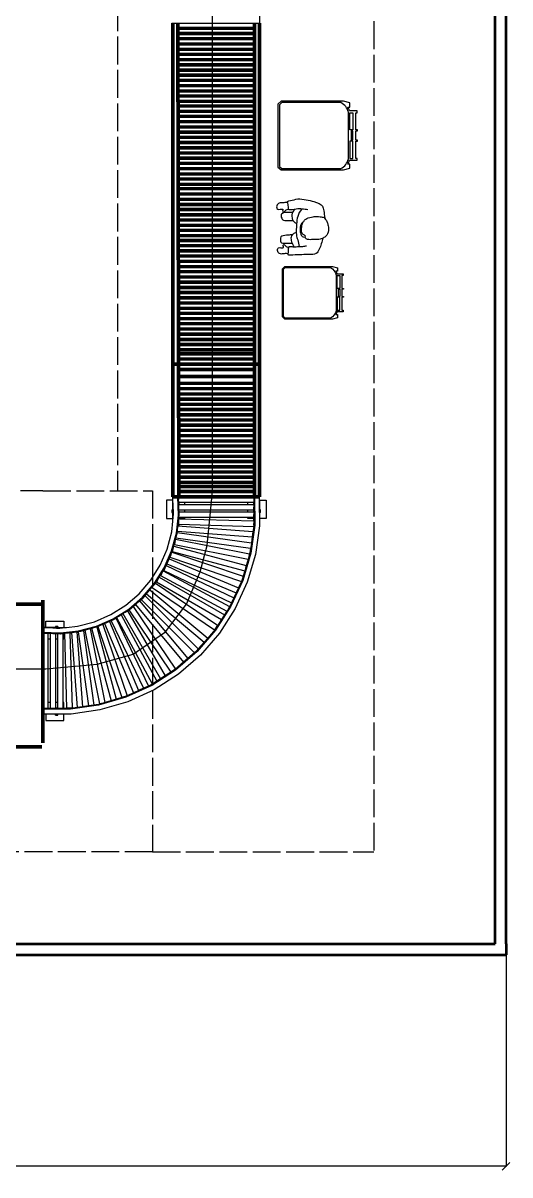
# Model space of a CAD drawing. Header units: millimetres. Extents: x 44692 to 172587, y -26854 to 14445.
# Drawn here: x 161605 to 166048, y -21272 to -10758 of the extents above; entities that cross this region are included whole.
import ezdxf

# ---------------------------------------------------------------- set-up
doc = ezdxf.new("R2010")
doc.units = ezdxf.units.MM
doc.header["$LTSCALE"] = 100
doc.linetypes.add('DASHEDX2', pattern=[3.048, 2.54, -0.508])
for name, color, linetype in [('Area circulacion', 50, 'DASHEDX2'), ('Area proceso', 90, 'DASHEDX2'), ('Cotas secundarias', 41, 'Continuous'), ('Flujo linea A', 4, 'Continuous'), ('Maquinas', 200, 'Continuous'), ('Muebles', 112, 'Continuous'), ('Personal', 171, 'Continuous'), ('Transporte semielaborado', 30, 'Continuous')]:
    doc.layers.add(name, color=color, linetype=linetype)
doc.layers.add('Paredes', color=7, linetype='Continuous', lineweight=50)
doc.styles.add('OpenSansCondensed-Light', font='OpenSansCondensed-Light.ttf')
doc.dimstyles.new('Cotas Mateo', dxfattribs={"dimtxt": 120, "dimasz": 70, "dimexe": 0.375, "dimexo": 0.125, "dimgap": 0.1, "dimtad": 1, "dimdec": 0, "dimzin": 12, "dimdsep": 46, "dimtxsty": 'OpenSansCondensed-Light', "dimblk": 'OBLIQUE', "dimcen": 2.5, "dimazin": 3, "dimtfac": 0.5, "dimtdec": 0, "dimtmove": 2, "dimatfit": 3, "dimarcsym": 0})

# ---------------------------------------------------------------- blocks, each defined once
blk = doc.blocks.new('pa17-16')
for points, knots in [([(5.558, 2.439), (5.555, 2.422), (5.552, 2.385), (5.549, 2.333), (5.571, 2.26), (5.543, 2.259), (5.503, 2.253), (5.479, 2.243), (5.478, 2.281), (5.45, 2.344), (5.466, 2.423), (5.478, 2.503), (5.512, 2.58), (5.555, 2.585), (5.608, 2.596), (5.634, 2.6)], [0, 0, 0, 0, 0.404899, 0.829805, 1.276298, 1.516647, 1.885942, 2.122553, 2.418487, 2.881882, 3.382407, 3.897515, 4.613825, 5.020942, 5.393355, 5.393355, 5.393355, 5.393355]), ([(5.62, 2.554), (5.619, 2.543), (5.615, 2.525), (5.622, 2.49), (5.635, 2.429), (5.661, 2.406), (5.685, 2.391), (5.732, 2.383), (5.772, 2.384), (5.788, 2.397), (5.802, 2.427), (5.815, 2.416), (5.832, 2.43), (5.838, 2.457), (5.832, 2.504), (5.834, 2.562), (5.814, 2.594), (5.794, 2.628), (5.731, 2.639), (5.704, 2.63), (5.668, 2.626), (5.644, 2.605), (5.623, 2.596), (5.621, 2.567), (5.62, 2.554)], [0, 0, 0, 0, 0.297584, 0.631064, 1.068635, 1.39533, 1.69617, 2.097861, 2.458938, 2.716293, 3.010442, 3.199165, 3.447293, 3.731671, 4.119196, 4.541864, 4.881702, 5.22714, 5.673063, 5.989311, 6.327668, 6.644571, 6.906626, 7.259736, 7.259736, 7.259736, 7.259736]), ([(5.82, 2.585), (5.837, 2.582), (5.882, 2.567), (5.976, 2.542), (5.972, 2.461), (5.979, 2.393), (5.981, 2.315), (5.989, 2.261), (5.969, 2.266), (5.94, 2.266), (5.906, 2.267), (5.901, 2.281), (5.909, 2.318), (5.901, 2.361), (5.902, 2.401), (5.896, 2.424), (5.893, 2.435)], [6.682038, 6.682038, 6.682038, 6.682038, 7.076266, 7.806153, 8.304227, 8.77662, 9.284333, 9.649979, 9.844608, 10.160206, 10.472731, 10.661147, 10.998544, 11.371438, 11.724832, 12.051545, 12.051545, 12.051545, 12.051545]), ([(5.552, 2.381), (5.573, 2.365), (5.622, 2.34), (5.692, 2.338), (5.795, 2.332), (5.838, 2.352), (5.881, 2.361), (5.902, 2.366)], [0, 0, 0, 0, 0.49262, 0.970296, 1.525877, 1.91054, 2.357805, 2.357805, 2.357805, 2.357805]), ([(5.672, 2.399), (5.675, 2.395), (5.684, 2.383), (5.704, 2.372), (5.735, 2.37), (5.774, 2.373), (5.809, 2.387), (5.812, 2.401), (5.814, 2.42)], [0.121052, 0.121052, 0.121052, 0.121052, 0.297289, 0.584433, 0.895396, 1.26174, 1.600834, 1.760925, 1.760925, 1.760925, 1.760925]), ([(5.491, 2.248), (5.494, 2.237), (5.498, 2.215), (5.497, 2.181), (5.512, 2.145), (5.557, 2.147), (5.563, 2.168), (5.55, 2.213), (5.575, 2.2), (5.591, 2.209), (5.574, 2.226), (5.562, 2.234), (5.556, 2.252), (5.556, 2.26)], [0, 0, 0, 0, 0.324329, 0.654038, 0.980089, 1.31306, 1.562526, 1.890179, 2.123217, 2.319335, 2.559559, 2.78492, 3.066636, 3.066636, 3.066636, 3.066636]), ([(5.555, 2.321), (5.56, 2.315), (5.571, 2.304), (5.589, 2.292), (5.625, 2.291), (5.661, 2.297), (5.673, 2.315), (5.686, 2.33), (5.691, 2.338)], [0, 0, 0, 0, 0.262594, 0.520609, 0.853848, 1.185107, 1.43842, 1.738028, 1.738028, 1.738028, 1.738028]), ([(5.587, 2.295), (5.587, 2.288), (5.587, 2.267), (5.588, 2.187), (5.635, 2.19), (5.667, 2.213), (5.661, 2.262), (5.66, 2.288), (5.661, 2.301)], [0.078483, 0.078483, 0.078483, 0.078483, 0.321516, 0.797556, 1.122606, 1.448668, 1.830958, 2.166281, 2.166281, 2.166281, 2.166281]), ([(5.771, 2.336), (5.774, 2.331), (5.779, 2.32), (5.795, 2.295), (5.815, 2.285), (5.861, 2.291), (5.884, 2.306), (5.899, 2.312), (5.906, 2.315)], [0, 0, 0, 0, 0.233477, 0.532145, 0.79329, 1.163492, 1.458071, 1.725911, 1.725911, 1.725911, 1.725911]), ([(5.794, 2.299), (5.795, 2.286), (5.798, 2.261), (5.804, 2.2), (5.826, 2.187), (5.867, 2.191), (5.876, 2.212), (5.872, 2.261), (5.871, 2.286), (5.871, 2.298)], [0, 0, 0, 0, 0.353805, 0.775896, 1.041599, 1.377968, 1.615337, 2.001902, 2.313716, 2.313716, 2.313716, 2.313716]), ([(5.971, 2.265), (5.97, 2.255), (5.969, 2.234), (5.979, 2.202), (5.967, 2.164), (5.922, 2.163), (5.913, 2.183), (5.923, 2.229), (5.899, 2.213), (5.882, 2.221), (5.898, 2.24), (5.908, 2.248), (5.912, 2.262), (5.913, 2.268)], [0.038839, 0.038839, 0.038839, 0.038839, 0.324329, 0.654038, 0.980089, 1.31306, 1.562526, 1.890179, 2.123217, 2.319335, 2.559559, 2.78492, 2.989829, 2.989829, 2.989829, 2.989829])]:
    blk.add_open_spline(points, degree=3, knots=knots)
blk = doc.blocks.new('MU11-9')
for points in [[(-0.0431, 0.5974), (-0.0431, 0.5827), (-0.171, 0.5827), (-0.171, 0.5944), (-0.178, 0.5944), (-0.185, 0.5944), (-0.1854, 0.5362, 0.065352), (-0.2135, 0.5234), (-0.2134, 0.5392), (-0.2457, 0.5392), (-0.2575, 0.4915), (-0.2579, 0.0248), (-0.2362, 0), (0, 0), (0.2362, 0), (0.2579, 0.0248), (0.2575, 0.4915), (0.2457, 0.5392), (0.2134, 0.5392), (0.2135, 0.5234, 0.065352), (0.1854, 0.5362), (0.185, 0.5944), (0.178, 0.5944), (0.171, 0.5944), (0.171, 0.5827), (0.0431, 0.5827), (0.0431, 0.5974), (0.0344, 0.5974), (0.0344, 0.5827), (0, 0.5827), (-0.0344, 0.5827), (-0.0344, 0.5974)], [(-0.2468, 0.4718), (-0.2471, 0.0288), (-0.2314, 0.0107), (0, 0.0107), (0.2314, 0.0107), (0.2471, 0.0288), (0.2468, 0.4718, 0.222129), (0.1747, 0.5279), (-0.1747, 0.5279, 0.222129)]]:
    blk.add_lwpolyline(points, format="xyb", close=True)
for points in [[(-0.0431, 0.5382), (-0.171, 0.5382), (-0.171, 0.5618), (-0.0431, 0.5618), (-0.0431, 0.5382)], [(0.0431, 0.5382), (0.171, 0.5382), (0.171, 0.5618), (0.0431, 0.5618), (0.0431, 0.5382)]]:
    blk.add_lwpolyline(points)
blk.add_lwpolyline([(0.0344, 0.5489), (0.0344, 0.5618), (0, 0.5618), (-0.0344, 0.5618), (-0.0344, 0.5489), (0, 0.5489)], close=True)
blk = doc.blocks.new('_OBLIQUE')
at = {"color": 0, "linetype": 'ByBlock'}
blk.add_line((-0.5, -0.5), (0.5, 0.5), dxfattribs=at)
blk = doc.blocks.new('*D137')
at = {"layer": 'Cotas secundarias', "color": 0, "lineweight": -2, "transparency": 16777216}
for p, q in [((131126, -19262), (131126, -21194)), ((166013, -19262), (166013, -21194)), ((131126, -21193), (148079, -21193)), ((166013, -21193), (148616, -21193))]:
    blk.add_line(p, q, dxfattribs=at)
at = {"layer": 'Defpoints', "color": 0, "transparency": 16777216}
for p in [(131126, -19262), (166013, -19262), (166013, -21193)]:
    blk.add_point(p, dxfattribs=at)
at = {"layer": 'Cotas secundarias', "color": 0, "lineweight": -2, "transparency": 16777216, "xscale": 70, "yscale": 70, "zscale": 70, "rotation": 180}
blk.add_blockref('_OBLIQUE', (131126, -21193), dxfattribs=at)
at = {"layer": 'Cotas secundarias', "color": 0, "lineweight": -2, "transparency": 16777216, "xscale": 70, "yscale": 70, "zscale": 70}
blk.add_blockref('_OBLIQUE', (166013, -21193), dxfattribs=at)
at = {"layer": 'Cotas secundarias', "color": 0, "transparency": 16777216, "insert": (148347, -21193), "char_height": 120, "attachment_point": 5, "style": 'OpenSansCondensed-Light'}
blk.add_mtext('34888', dxfattribs=at)

msp = doc.modelspace()

# ---------------------------------------------------------------- linework, layer by layer
msp.add_line((163026.312, -15082.131), (163710.405, -15082.131))
at = {"layer": 'Area circulacion'}
for p, q in [((164805.615, -3121.917), (164805.615, -18323.152)), ((162466.513, -10576.822), (162466.513, -15026.822)), ((162787.38, -18323.152), (153022.831, -18323.152)), ((162787.38, -18323.152), (164805.615, -18323.152))]:
    msp.add_line(p, q, dxfattribs=at)
at = {"layer": 'Area proceso', "color": 3}
for p, q in [((161787.38, -15026.822), (161581.616, -15026.822)), ((161787.38, -15026.822), (162787.38, -15026.822)), ((162787.38, -15026.822), (162787.38, -18323.152)), ((162787.38, -18323.152), (156787.38, -18323.152))]:
    msp.add_line(p, q, dxfattribs=at)
at = {"layer": 'Flujo linea A'}
for p, q in [((163333.835, -15033.968), (163333.835, -7068.065)), ((163316.156, -15218.648), (163333.835, -15033.968)), ((163285.105, -15525.219), (163316.156, -15218.648)), ((163221.624, -15767.463), (163285.105, -15525.219)), ((163097.838, -16061.938), (163221.624, -15767.463)), ((162904.913, -16314.997), (163097.838, -16061.938)), ((162611.726, -16519.881), (162904.913, -16314.997)), ((161813.634, -16653.231), (162280.893, -16608.51)), ((162280.893, -16608.51), (162611.726, -16519.881)), ((154111.708, -16653.231), (161813.634, -16653.231))]:
    msp.add_line(p, q, dxfattribs=at)
at = {"layer": 'Maquinas'}
for p, q in [((163764.306, -10157.989), (163764.306, -10759.842)), ((162964.356, -10757.989), (163764.306, -10759.842)), ((162972.412, -15114.404), (162914.365, -15114.404)), ((162914.365, -15114.404), (162914.365, -15280.252)), ((162972.587, -15085.413), (162972.412, -15081.234)), ((162972.412, -15085.413), (162972.412, -15081.234)), ((163016.943, -15081.234), (162972.412, -15081.234)), ((162972.412, -15081.234), (162972.412, -15085.413)), ((162972.412, -15081.234), (162972.412, -15085.413)), ((162972.412, -15085.413), (162972.412, -15089.592)), ((162972.587, -15085.413), (162972.412, -15085.413)), ((162972.587, -15089.592), (162972.412, -15089.592)), ((162972.412, -15114.404), (162972.412, -15089.592)), ((162972.412, -15201.964), (162972.412, -15114.404)), ((162972.762, -15089.592), (162972.587, -15085.413)), ((162972.587, -15085.413), (162972.587, -15089.592)), ((162972.762, -15089.592), (162972.587, -15089.592)), ((162976.558, -15180.114), (162972.762, -15089.592)), ((163023.324, -15248.447), (163016.943, -15081.234)), ((163023.733, -15081.234), (163016.943, -15081.234)), ((163023.733, -15081.234), (163026.312, -15081.234)), ((163024.703, -15107.008), (163023.733, -15081.234)), ((163024.703, -15082.131), (163026.312, -15082.131)), ((163024.703, -15082.131), (163024.703, -15107.008)), ((163025.638, -15131.885), (163024.703, -15107.008)), ((163025.638, -15131.885), (163026.312, -15131.885)), ((163026.312, -15149.81), (163025.638, -15131.885)), ((163026.312, -15082.131), (163026.312, -15081.234)), ((163026.312, -15131.885), (163026.312, -15149.81)), ((163026.312, -15131.885), (163080.213, -15131.885)), ((163080.213, -15152.225), (163080.213, -15131.885)), ((163080.213, -15131.885), (163656.504, -15131.885)), ((163656.504, -15152.225), (163656.504, -15131.885)), ((163656.504, -15131.885), (163710.405, -15131.885)), ((163710.405, -15082.131), (163710.405, -15081.234)), ((163712.07, -15081.234), (163710.405, -15081.234)), ((163710.405, -15082.131), (163712.071, -15082.131)), ((163710.405, -15152.225), (163710.405, -15131.885)), ((163710.405, -15131.885), (163712.145, -15131.885)), ((163718.861, -15081.234), (163712.07, -15081.234)), ((163712.07, -15081.234), (163712.071, -15082.131)), ((163712.071, -15082.131), (163712.145, -15131.885)), ((163712.145, -15131.885), (163712.176, -15152.225)), ((163718.861, -15081.234), (163719.196, -15340.259)), ((163764.306, -15081.234), (163718.861, -15081.234)), ((163764.306, -15114.404), (163763.989, -15346.113)), ((163764.306, -15114.404), (163764.306, -15081.234)), ((163764.306, -15114.404), (163822.353, -15114.404)), ((163764.306, -15201.964), (163764.306, -15114.404)), ((163822.353, -15114.404), (163822.353, -15280.252)), ((162964.119, -15201.964), (162972.412, -15201.964)), ((162964.119, -15201.964), (162964.119, -15225.183)), ((162964.119, -15225.183), (162972.412, -15225.183)), ((162972.412, -15201.964), (162972.412, -15168.304)), ((162972.412, -15181.016), (162972.412, -15180.75)), ((162972.412, -15181.822), (162972.412, -15181.016)), ((162972.412, -15183.113), (162972.412, -15181.822)), ((162972.412, -15184.802), (162972.412, -15183.113)), ((162972.412, -15186.774), (162972.412, -15184.802)), ((162972.412, -15189.341), (162972.412, -15184.896)), ((162972.412, -15188.894), (162972.412, -15186.774)), ((162972.412, -15191.017), (162972.412, -15188.894)), ((162972.412, -15193.998), (162972.412, -15189.341)), ((162972.412, -15193), (162972.412, -15191.017)), ((162972.412, -15196.053), (162972.412, -15193)), ((162972.412, -15198.827), (162972.412, -15193.998)), ((162972.412, -15199.322), (162972.412, -15196.053)), ((162972.412, -15203.785), (162972.412, -15198.827)), ((162972.412, -15202.768), (162972.412, -15199.322)), ((162972.412, -15225.183), (162972.412, -15201.964)), ((162972.412, -15206.347), (162972.412, -15202.768)), ((162972.412, -15208.83), (162972.412, -15203.785)), ((162972.412, -15210.016), (162972.412, -15206.347)), ((162972.412, -15213.919), (162972.412, -15208.83)), ((162972.412, -15213.731), (162972.412, -15210.016)), ((162972.412, -15217.446), (162972.412, -15213.731)), ((162972.412, -15219.008), (162972.412, -15213.919)), ((162972.412, -15221.115), (162972.412, -15217.446)), ((162972.412, -15224.053), (162972.412, -15219.008)), ((162972.412, -15224.694), (162972.412, -15221.115)), ((162972.412, -15229.012), (162972.412, -15224.053)), ((162972.412, -15228.14), (162972.412, -15224.694)), ((162972.412, -15280.252), (162972.412, -15225.183)), ((162972.412, -15259.521), (162972.412, -15225.183)), ((162972.412, -15231.409), (162972.412, -15228.14)), ((162972.412, -15233.84), (162972.412, -15229.012)), ((162972.412, -15234.462), (162972.412, -15231.409)), ((162972.412, -15238.497), (162972.412, -15233.84)), ((162972.412, -15236.451), (162972.412, -15234.462)), ((162972.412, -15238.593), (162972.412, -15236.451)), ((162972.412, -15242.943), (162972.412, -15238.497)), ((162972.412, -15240.743), (162972.412, -15238.593)), ((162972.412, -15242.754), (162972.412, -15240.743)), ((162972.412, -15244.488), (162972.412, -15242.754)), ((162972.412, -15245.829), (162972.412, -15244.488)), ((162976.558, -15213.913), (162976.558, -15180.114)), ((162977.975, -15213.913), (162976.558, -15180.114)), ((162976.558, -15266.673), (162976.558, -15213.913)), ((162976.558, -15213.913), (162977.975, -15213.913)), ((162976.558, -15266.673), (162979.179, -15242.615)), ((162979.179, -15242.615), (162977.975, -15213.913)), ((163026.403, -15152.225), (163026.312, -15149.81)), ((163026.403, -15152.225), (163080.213, -15152.225)), ((163028.274, -15201.98), (163026.403, -15152.225)), ((163028.274, -15201.98), (163080.213, -15201.98)), ((163028.901, -15218.648), (163028.274, -15201.98)), ((163030.056, -15249.336), (163028.901, -15218.648)), ((163028.901, -15218.648), (163080.213, -15218.648)), ((163080.213, -15152.225), (163656.504, -15152.225)), ((163080.213, -15218.648), (163080.213, -15201.98)), ((163080.213, -15201.98), (163656.504, -15201.98)), ((163080.213, -15218.648), (163656.504, -15218.648)), ((163656.504, -15152.225), (163710.405, -15152.225)), ((163656.504, -15218.648), (163656.504, -15201.98)), ((163656.504, -15201.98), (163710.405, -15201.98)), ((163656.504, -15218.648), (163710.405, -15218.648)), ((163710.405, -15152.225), (163712.176, -15152.225)), ((163710.405, -15213.913), (163710.405, -15201.98)), ((163710.405, -15201.98), (163712.213, -15201.98)), ((163710.405, -15218.648), (163710.405, -15213.913)), ((163712.268, -15213.913), (163710.405, -15213.913)), ((163710.405, -15218.648), (163712.275, -15218.648)), ((163712.176, -15152.225), (163712.213, -15177.102)), ((163712.213, -15201.98), (163712.213, -15177.102)), ((163712.213, -15201.98), (163712.268, -15213.913)), ((163712.268, -15213.913), (163712.275, -15218.648)), ((163712.275, -15218.648), (163712.312, -15243.525)), ((163712.312, -15268.403), (163712.312, -15243.525)), ((163764.306, -15180.75), (163764.306, -15181.043)), ((163764.306, -15181.043), (163764.306, -15181.875)), ((163764.306, -15181.875), (163764.306, -15183.189)), ((163764.306, -15183.189), (163764.306, -15184.896)), ((163772.598, -15201.964), (163764.306, -15201.964)), ((163764.306, -15225.183), (163764.306, -15201.964)), ((163772.598, -15225.183), (163764.306, -15225.183)), ((163764.306, -15225.183), (163764.306, -15280.252)), ((163764.306, -15242.943), (163764.306, -15244.643)), ((163764.306, -15244.643), (163764.306, -15245.938)), ((163772.598, -15225.183), (163772.598, -15201.964)), ((162914.365, -15280.252), (162972.412, -15280.252)), ((162961.686, -15403.189), (162972.412, -15304.732)), ((162972.412, -15246.683), (162972.412, -15245.829)), ((162972.412, -15246.994), (162972.412, -15246.683)), ((162972.412, -15304.732), (162976.558, -15266.673)), ((162972.412, -15304.732), (162972.412, -15280.252)), ((163004.689, -15414.741), (163023.324, -15248.447)), ((163013.395, -15397.409), (163018.962, -15347.929)), ((163018.962, -15347.929), (163019.113, -15346.591)), ((163018.962, -15347.929), (163702.367, -15398.116)), ((163019.113, -15346.591), (163024.747, -15296.52)), ((163019.113, -15346.591), (163026.312, -15346.591)), ((163024.747, -15296.52), (163023.738, -15332.621)), ((163023.738, -15332.621), (163026.312, -15332.693)), ((163024.747, -15296.52), (163026.277, -15282.918)), ((163026.277, -15282.918), (163026.312, -15282.605)), ((163026.277, -15282.918), (163026.312, -15282.919)), ((163026.312, -15282.605), (163026.577, -15280.252)), ((163026.312, -15282.605), (163026.312, -15282.919)), ((163026.312, -15282.919), (163710.405, -15302.027)), ((163026.312, -15332.693), (163710.681, -15351.809)), ((163026.312, -15332.693), (163026.312, -15346.591)), ((163026.577, -15280.252), (163027.91, -15268.403)), ((163026.577, -15280.252), (163080.213, -15280.252)), ((163027.91, -15268.403), (163030.056, -15249.336)), ((163027.91, -15268.403), (163080.213, -15268.403)), ((163080.213, -15280.252), (163080.213, -15268.403)), ((163080.213, -15268.403), (163656.504, -15268.403)), ((163656.504, -15280.252), (163656.504, -15268.403)), ((163656.504, -15268.403), (163710.405, -15268.403)), ((163710.405, -15280.252), (163656.504, -15280.252)), ((163719.196, -15340.259), (163682.605, -15596.686)), ((163710.405, -15280.252), (163710.405, -15268.403)), ((163710.405, -15268.403), (163712.312, -15268.403)), ((163710.405, -15302.027), (163710.405, -15280.252)), ((163710.405, -15302.027), (163712.399, -15302.083)), ((163712.001, -15342.551), (163710.681, -15351.809)), ((163712.001, -15342.551), (163712.436, -15326.971)), ((163712.454, -15339.368), (163712.001, -15342.551)), ((163712.312, -15268.403), (163712.399, -15302.083)), ((163712.399, -15302.083), (163712.436, -15326.971)), ((163712.436, -15326.971), (163712.454, -15339.368)), ((163763.92, -15346.591), (163726.037, -15608.259)), ((163763.989, -15346.113), (163763.92, -15346.591)), ((163763.92, -15346.591), (163764.306, -15346.591)), ((163764.306, -15245.938), (163764.306, -15246.74)), ((163764.306, -15246.74), (163764.306, -15246.994)), ((163822.353, -15280.252), (163764.306, -15280.252)), ((163764.306, -15280.252), (163764.306, -15346.591)), ((162920.328, -15559.327), (162961.686, -15403.189)), ((162961.456, -15576.395), (163004.689, -15414.741)), ((163000.723, -15455.798), (163011.247, -15416.503)), ((163011.247, -15416.503), (163012.114, -15408.8)), ((163012.114, -15408.8), (163013.395, -15397.409)), ((163012.114, -15408.8), (163689.076, -15502.736)), ((163013.395, -15397.409), (163697.026, -15447.612)), ((163697.026, -15447.612), (163689.076, -15502.736)), ((163700.545, -15422.926), (163697.026, -15447.612)), ((163710.681, -15351.809), (163700.545, -15422.926)), ((163702.367, -15398.116), (163700.545, -15422.926)), ((162856.04, -15707.505), (162920.328, -15559.327)), ((162967.728, -15578.998), (162980.32, -15531.98)), ((162980.32, -15531.98), (162993.898, -15481.283)), ((162980.32, -15531.98), (163641.979, -15709.27)), ((162993.898, -15481.283), (162986.887, -15516.367)), ((162986.887, -15516.367), (163659.678, -15650.804)), ((162993.898, -15481.283), (162997.521, -15467.754)), ((162997.521, -15467.754), (163000.723, -15455.798)), ((162997.521, -15467.754), (163671.565, -15602.441)), ((163000.498, -15457.42), (163000.723, -15455.798)), ((163000.498, -15457.42), (163682.146, -15552.006)), ((163682.146, -15552.006), (163676.03, -15594.919)), ((163685.657, -15527.378), (163682.146, -15552.006)), ((163689.076, -15502.736), (163685.657, -15527.378)), ((162894.592, -15729.791), (162961.456, -15576.395)), ((162925.498, -15675.814), (162937.599, -15648.07)), ((162937.599, -15648.07), (162953.543, -15611.519)), ((162937.599, -15648.07), (163570.893, -15914.282)), ((162953.543, -15611.519), (162945.901, -15634.094)), ((162945.901, -15634.094), (163597.839, -15854.763)), ((162953.543, -15611.519), (162963.944, -15587.674)), ((162963.944, -15587.674), (162967.292, -15579.998)), ((162963.944, -15587.674), (163613.782, -15807.66)), ((162967.292, -15579.998), (162967.728, -15578.998)), ((162967.292, -15579.998), (163628.552, -15757.183)), ((163682.605, -15596.686), (163609.834, -15845.279)), ((163659.678, -15650.804), (163635.54, -15733.3)), ((163726.037, -15608.259), (163651.219, -15862.352)), ((163666.691, -15626.836), (163659.678, -15650.804)), ((163676.03, -15594.919), (163666.691, -15626.836)), ((163671.565, -15602.441), (163666.691, -15626.836)), ((162770.272, -15844.377), (162856.04, -15707.505)), ((162805.593, -15871.495), (162894.592, -15729.791)), ((162867.712, -15785.331), (162884.305, -15758.92)), ((162884.305, -15758.92), (162899.635, -15734.52)), ((162884.305, -15758.92), (163489.51, -16082.069)), ((162899.635, -15734.52), (162890.545, -15753.407)), ((162890.545, -15753.407), (163508.627, -16050.869)), ((162899.635, -15734.52), (162900.471, -15733.189)), ((162900.471, -15733.189), (162902.365, -15728.847)), ((162902.365, -15728.847), (162925.091, -15676.782)), ((162912.122, -15708.574), (162902.365, -15728.847)), ((162912.122, -15708.574), (163529.269, -16005.587)), ((162925.091, -15676.782), (162917.945, -15693.78)), ((162917.945, -15693.78), (163550.245, -15959.574)), ((162925.091, -15676.782), (162925.498, -15675.814)), ((163628.552, -15757.183), (163613.782, -15807.66)), ((163635.54, -15733.3), (163628.552, -15757.183)), ((163641.979, -15709.27), (163635.54, -15733.3)), ((162664.963, -15966.85), (162770.272, -15844.377)), ((162696.451, -15998.338), (162805.593, -15871.495)), ((162787.913, -15902.436), (162810.979, -15875.631)), ((162810.979, -15875.631), (162814.466, -15870.081)), ((162814.466, -15870.081), (162828.08, -15848.46)), ((162814.466, -15870.081), (163381.21, -16253.795)), ((162828.08, -15848.46), (162821.86, -15859.232)), ((162821.86, -15859.232), (163416.284, -16202.423)), ((162828.08, -15848.46), (162828.415, -15847.879)), ((162828.415, -15847.879), (162847.923, -15816.828)), ((162847.923, -15816.828), (162867.617, -15785.509)), ((162847.923, -15816.828), (163442.798, -16160.279)), ((162867.617, -15785.509), (162858.932, -15801.774)), ((162858.932, -15801.774), (163465.558, -16125.683)), ((162867.617, -15785.509), (162867.712, -15785.331)), ((163609.834, -15845.279), (163502.37, -16080.959)), ((163651.219, -15862.352), (163541.053, -16103.235)), ((163603.54, -15842.666), (163570.893, -15914.282)), ((163613.519, -15808.438), (163597.839, -15854.763)), ((163613.519, -15808.438), (163603.54, -15842.666)), ((163613.519, -15808.438), (163613.782, -15807.66)), ((162542.49, -16072.159), (162664.963, -15966.85)), ((162701.277, -16003.111), (162731.288, -15968.238)), ((162731.288, -15968.238), (162763.745, -15930.521)), ((162731.288, -15968.238), (163258.201, -16408.806)), ((162763.745, -15930.521), (162787.913, -15902.436)), ((162763.745, -15930.521), (163290.784, -16371.194)), ((162787.913, -15902.436), (162783.385, -15909.123)), ((162783.385, -15909.123), (163353.315, -16294.995)), ((163550.245, -15959.574), (163529.269, -16005.587)), ((163570.893, -15914.282), (163550.245, -15959.574)), ((156875.828, -16062.88), (161775.828, -16062.88)), ((161787.38, -16284.12), (161787.38, -16030.489)), ((162405.619, -16157.927), (162542.49, -16072.159)), ((162569.609, -16107.48), (162696.451, -15998.338)), ((162597.158, -16092.718), (162630.333, -16064.169)), ((162609.434, -16084.406), (162597.158, -16092.718)), ((162609.434, -16084.406), (162995.306, -16654.336)), ((162630.333, -16064.169), (162649.351, -16047.803)), ((162630.333, -16064.169), (163071.002, -16591.202)), ((162649.351, -16047.803), (162701.225, -16003.164)), ((162668.275, -16031.98), (162649.351, -16047.803)), ((162668.275, -16031.98), (163108.614, -16558.62)), ((162701.225, -16003.164), (162683.662, -16020.727)), ((162683.662, -16020.727), (163169.131, -16506.196)), ((162701.225, -16003.164), (162701.255, -16003.138)), ((162701.255, -16003.138), (162701.277, -16003.111)), ((162718.844, -15985.545), (162701.277, -16003.111)), ((162718.844, -15985.545), (163204.312, -16471.014)), ((163502.37, -16080.959), (163362.408, -16298.915)), ((163496.466, -16077.546), (163469.507, -16119.531)), ((163489.51, -16082.069), (163469.507, -16119.531)), ((163508.627, -16050.869), (163496.466, -16077.546)), ((163529.269, -16005.587), (163508.627, -16050.869)), ((162257.44, -16222.215), (162405.619, -16157.927)), ((162427.904, -16196.479), (162569.609, -16107.48)), ((162431.303, -16202.357), (162459.025, -16184.94)), ((162453.718, -16191.566), (162431.303, -16202.357)), ((162453.718, -16191.566), (162751.127, -16809.536)), ((162459.025, -16184.94), (162480.182, -16171.648)), ((162459.025, -16184.94), (162782.38, -16790.53)), ((162480.182, -16171.648), (162516.921, -16148.566)), ((162502.086, -16159.953), (162480.182, -16171.648)), ((162502.086, -16159.953), (162825.777, -16766.173)), ((162516.921, -16148.566), (162538.076, -16135.275)), ((162516.921, -16148.566), (162860.591, -16743.819)), ((162538.076, -16135.275), (162570.148, -16115.126)), ((162559.544, -16122.881), (162538.076, -16135.275)), ((162559.544, -16122.881), (162902.505, -16716.907)), ((162570.148, -16115.126), (162573.744, -16112.866)), ((162570.148, -16115.126), (162954.106, -16682.23)), ((162573.744, -16112.866), (162597.158, -16092.718)), ((163541.053, -16103.235), (163397.776, -16326.019)), ((163437.927, -16168.715), (163416.284, -16202.423)), ((163465.558, -16125.683), (163437.927, -16168.715)), ((163442.798, -16160.279), (163437.927, -16168.715)), ((163469.507, -16119.531), (163465.558, -16125.683)), ((161779.347, -16274.298), (161783.526, -16274.474)), ((161779.347, -16274.298), (161783.526, -16274.298)), ((161779.347, -16274.298), (161779.347, -16318.829)), ((161783.526, -16274.298), (161787.705, -16274.298)), ((161783.526, -16274.298), (161783.526, -16274.474)), ((161783.526, -16274.474), (161787.705, -16274.649)), ((161783.526, -16274.474), (161787.705, -16274.474)), ((161787.705, -16274.298), (161787.705, -16274.474)), ((161812.517, -16274.298), (161787.705, -16274.298)), ((161787.705, -16274.474), (161787.705, -16274.649)), ((161787.705, -16274.649), (161878.227, -16278.445)), ((161812.517, -16216.251), (161978.365, -16216.251)), ((161812.517, -16274.298), (161812.517, -16216.251)), ((161900.077, -16274.298), (161812.517, -16274.298)), ((161912.026, -16278.445), (161878.227, -16278.445)), ((161878.227, -16278.445), (161912.026, -16279.862)), ((161878.863, -16274.298), (161879.157, -16274.298)), ((161879.157, -16274.298), (161879.989, -16274.298)), ((161879.989, -16274.298), (161881.302, -16274.298)), ((161881.302, -16274.298), (161883.009, -16274.298)), ((161900.077, -16266.006), (161900.077, -16274.298)), ((161923.296, -16266.006), (161900.077, -16266.006)), ((161923.296, -16274.298), (161900.077, -16274.298)), ((161964.786, -16278.445), (161912.026, -16278.445)), ((161912.026, -16278.445), (161912.026, -16279.862)), ((161912.026, -16279.862), (161940.728, -16281.066)), ((161923.296, -16266.006), (161923.296, -16274.298)), ((161923.296, -16274.298), (161978.365, -16274.298)), ((161940.728, -16281.066), (161964.786, -16278.445)), ((161941.056, -16274.298), (161942.756, -16274.298)), ((161942.756, -16274.298), (161944.051, -16274.298)), ((161944.051, -16274.298), (161944.853, -16274.298)), ((161944.853, -16274.298), (161945.107, -16274.298)), ((161964.786, -16278.445), (162002.846, -16274.298)), ((161978.365, -16216.251), (161978.365, -16274.298)), ((161978.365, -16274.298), (162002.846, -16274.298)), ((162002.846, -16274.298), (162101.302, -16263.573)), ((162101.302, -16263.573), (162257.44, -16222.215)), ((162112.855, -16306.576), (162274.508, -16263.343)), ((162168.262, -16298.766), (162196.853, -16291.109)), ((162196.853, -16291.109), (162231.444, -16281.845)), ((162216.679, -16287.148), (162196.853, -16291.109)), ((162216.679, -16287.148), (162351.301, -16960.867)), ((162231.444, -16281.845), (162277.111, -16269.615)), ((162231.444, -16281.845), (162408.874, -16944.022)), ((162274.508, -16263.343), (162427.904, -16196.479)), ((162277.111, -16269.615), (162277.151, -16269.598)), ((162277.151, -16269.598), (162287.958, -16264.884)), ((162277.151, -16269.598), (162279.503, -16268.967)), ((162279.503, -16268.967), (162456.639, -16930.046)), ((162287.958, -16264.884), (162310.881, -16254.885)), ((162287.958, -16264.884), (162507.946, -16914.812)), ((162310.881, -16254.885), (162348.349, -16238.542)), ((162334.406, -16246.922), (162310.881, -16254.885)), ((162334.406, -16246.922), (162555.074, -16898.86)), ((162348.349, -16238.542), (162370.267, -16228.981)), ((162348.349, -16238.542), (162614.545, -16871.799)), ((162370.267, -16228.981), (162371.158, -16228.606)), ((162371.158, -16228.606), (162431.216, -16202.395)), ((162394.091, -16218.966), (162371.158, -16228.606)), ((162394.091, -16218.966), (162659.838, -16851.152)), ((162431.216, -16202.395), (162408.886, -16213.142)), ((162408.886, -16213.142), (162705.845, -16830.179)), ((162431.216, -16202.395), (162431.303, -16202.357)), ((163356.996, -16294.759), (163290.784, -16371.194)), ((163381.21, -16253.795), (163353.315, -16294.995)), ((163416.284, -16202.423), (163356.996, -16294.759)), ((161779.347, -16318.829), (161946.56, -16325.211)), ((161779.347, -16318.829), (161779.347, -16325.62)), ((161779.347, -16325.62), (161779.347, -16328.199)), ((161779.347, -16325.62), (161782.442, -16325.737)), ((161779.347, -16328.199), (161782.442, -16328.199)), ((161782.442, -16325.737), (161832.197, -16327.608)), ((161782.442, -16325.737), (161782.442, -16328.199)), ((161782.442, -16328.199), (161782.442, -17012.292)), ((161832.197, -16327.608), (161847.923, -16328.199)), ((161832.197, -16327.608), (161832.197, -16328.199)), ((161847.923, -16328.199), (161832.197, -16328.199)), ((161832.197, -16328.199), (161832.197, -16382.1)), ((161852.537, -16382.1), (161832.197, -16382.1)), ((161832.197, -16382.1), (161832.197, -16958.391)), ((161847.923, -16328.199), (161877.313, -16329.305)), ((161852.537, -16329.305), (161852.537, -16382.1)), ((161877.313, -16329.305), (161852.537, -16329.305)), ((161852.537, -16382.1), (161852.537, -16958.391)), ((161877.313, -16329.305), (161902.291, -16330.244)), ((161902.291, -16330.244), (161902.291, -16382.1)), ((161902.291, -16330.244), (161943.736, -16331.803)), ((161918.96, -16382.1), (161902.291, -16382.1)), ((161902.291, -16382.1), (161902.291, -16958.391)), ((161918.96, -16331.803), (161918.96, -16382.1)), ((161943.736, -16331.803), (161918.96, -16331.803)), ((161918.96, -16382.1), (161918.96, -16958.391)), ((161943.736, -16331.803), (161947.45, -16331.942)), ((161946.56, -16325.211), (162112.855, -16306.576)), ((161947.45, -16331.942), (161948.691, -16331.803)), ((161948.691, -16331.803), (161978.365, -16328.464)), ((161968.714, -16331.803), (161948.691, -16331.803)), ((161968.714, -16331.803), (161968.714, -16382.1)), ((161978.365, -16382.1), (161968.714, -16382.1)), ((161968.714, -16382.1), (161968.714, -16958.391)), ((161978.365, -16328.464), (161980.718, -16328.199)), ((161978.365, -16328.464), (161978.365, -16382.1)), ((161980.718, -16328.199), (161983.283, -16327.911)), ((161983.291, -16328.199), (161980.718, -16328.199)), ((161983.283, -16327.911), (162019.306, -16323.858)), ((161983.283, -16327.911), (161983.291, -16328.199)), ((161983.291, -16328.199), (162002.399, -17012.292)), ((162019.306, -16323.858), (162044.705, -16321)), ((162032.933, -16323.477), (162019.306, -16323.858)), ((162032.933, -16323.477), (162033.065, -16328.199)), ((162044.705, -16328.199), (162033.065, -16328.199)), ((162033.065, -16328.199), (162052.15, -17011.48)), ((162044.705, -16321), (162048.09, -16320.619)), ((162044.705, -16321), (162044.705, -16328.199)), ((162048.09, -16320.619), (162072.928, -16317.824)), ((162048.09, -16320.619), (162098.396, -17005.659)), ((162072.928, -16317.824), (162108.753, -16313.794)), ((162097.64, -16316.01), (162072.928, -16317.824)), ((162097.64, -16316.01), (162147.768, -16998.622)), ((162108.753, -16313.794), (162114.616, -16313.134)), ((162108.753, -16313.794), (162202.694, -16990.793)), ((162114.616, -16313.134), (162133.12, -16308.178)), ((162133.12, -16308.178), (162168.262, -16298.766)), ((162157.731, -16304.763), (162133.12, -16308.178)), ((162157.731, -16304.763), (162251.951, -16983.772)), ((162168.262, -16298.766), (162302.753, -16971.826)), ((163362.408, -16298.915), (163192.806, -16494.693)), ((163397.776, -16326.019), (163224.295, -16526.182)), ((163290.784, -16371.194), (163258.201, -16408.806)), ((163192.806, -16494.693), (162997.028, -16664.295)), ((163169.131, -16506.196), (163108.614, -16558.62)), ((163187.26, -16490.491), (163169.131, -16506.196)), ((163188.604, -16489.147), (163187.26, -16490.491)), ((163188.604, -16489.147), (163187.26, -16490.491)), ((163187.98, -16489.867), (163187.26, -16490.491)), ((163188.604, -16489.147), (163187.98, -16489.867)), ((163204.312, -16471.014), (163188.604, -16489.147)), ((163258.201, -16408.806), (163204.312, -16471.014)), ((163071.002, -16591.202), (162992.873, -16658.883)), ((163224.295, -16526.182), (163024.132, -16699.663)), ((163108.614, -16558.62), (163071.002, -16591.202)), ((162997.028, -16664.295), (162779.073, -16804.257)), ((163024.132, -16699.663), (162801.348, -16842.94)), ((162902.505, -16716.907), (162860.591, -16743.819)), ((162992.873, -16658.883), (162902.505, -16716.907)), ((162954.106, -16682.23), (162995.306, -16654.336)), ((162995.306, -16654.336), (162954.106, -16682.23)), ((162779.073, -16804.257), (162543.392, -16911.721)), ((162751.127, -16809.536), (162705.845, -16830.179)), ((162775.659, -16798.353), (162751.127, -16809.536)), ((162814.813, -16773.213), (162775.659, -16798.353)), ((162782.38, -16790.53), (162814.813, -16773.213)), ((162814.813, -16773.213), (162782.38, -16790.53)), ((162825.777, -16766.173), (162814.813, -16773.213)), ((162860.591, -16743.819), (162825.777, -16766.173)), ((162543.392, -16911.721), (162294.799, -16984.492)), ((162540.78, -16905.427), (162456.639, -16930.046)), ((162507.946, -16914.812), (162555.074, -16898.86)), ((162555.074, -16898.86), (162507.946, -16914.812)), ((162555.074, -16898.86), (162540.78, -16905.427)), ((162614.545, -16871.799), (162555.074, -16898.86)), ((162801.348, -16842.94), (162560.465, -16953.106)), ((162636.071, -16861.986), (162614.545, -16871.799)), ((162639.009, -16862.621), (162636.739, -16863.576)), ((162659.838, -16851.152), (162638.312, -16860.965)), ((162705.845, -16830.179), (162659.838, -16851.152)), ((161779.347, -17013.957), (161779.347, -17012.292)), ((161782.442, -17012.292), (161779.347, -17012.292)), ((161779.347, -17013.957), (161779.347, -17020.747)), ((161782.442, -17013.961), (161779.347, -17013.957)), ((162038.372, -17021.083), (161779.347, -17020.747)), ((161779.347, -17020.747), (161779.347, -17066.193)), ((161782.442, -17012.292), (161782.442, -17013.961)), ((161804.764, -17013.995), (161782.442, -17013.961)), ((161832.197, -17013.995), (161804.764, -17013.995)), ((161832.197, -17013.995), (161804.764, -17013.995)), ((161852.537, -16958.391), (161832.197, -16958.391)), ((161832.197, -16958.391), (161832.197, -17012.292)), ((161832.197, -17012.292), (161852.537, -17012.292)), ((161832.197, -17012.292), (161832.197, -17013.995)), ((161852.537, -17014.066), (161832.197, -17013.995)), ((161852.537, -16958.391), (161852.537, -17012.292)), ((161852.537, -17012.292), (161852.537, -17014.066)), ((161902.291, -17014.14), (161852.537, -17014.066)), ((161918.96, -16958.391), (161902.291, -16958.391)), ((161902.291, -16958.391), (161902.291, -17012.292)), ((161912.026, -17012.292), (161902.291, -17012.292)), ((161902.291, -17012.292), (161902.291, -17014.14)), ((161912.026, -17014.154), (161902.291, -17014.14)), ((161918.96, -17012.292), (161912.026, -17012.292)), ((161912.026, -17014.154), (161912.026, -17012.292)), ((161918.96, -17014.165), (161912.026, -17014.154)), ((161918.96, -16958.391), (161918.96, -17012.292)), ((161918.96, -17012.292), (161918.96, -17014.165)), ((161968.714, -17014.239), (161918.96, -17014.165)), ((161978.365, -16958.391), (161968.714, -16958.391)), ((161968.714, -16958.391), (161968.714, -17012.292)), ((161968.714, -17012.292), (161968.714, -17014.239)), ((161968.714, -17012.292), (161978.365, -17012.292)), ((162037.481, -17014.341), (161968.714, -17014.239)), ((161978.365, -17012.292), (161978.365, -16958.391)), ((161978.365, -17012.292), (162002.399, -17012.292)), ((162002.399, -17012.292), (162002.415, -17012.869)), ((162052.15, -17011.48), (162002.415, -17012.869)), ((162002.415, -17012.869), (162023.088, -17012.292)), ((162052.15, -17011.48), (162023.088, -17012.292)), ((162023.088, -17012.292), (162044.705, -17012.292)), ((162044.705, -17013.312), (162037.481, -17014.341)), ((162294.799, -16984.492), (162038.372, -17021.083)), ((162098.396, -17005.659), (162044.705, -17013.312)), ((162044.705, -17013.312), (162044.705, -17012.292)), ((162306.372, -17027.924), (162044.705, -17065.807)), ((162147.768, -16998.622), (162098.396, -17005.659)), ((162202.694, -16990.793), (162147.768, -16998.622)), ((162251.951, -16983.772), (162202.694, -16990.793)), ((162293.033, -16977.917), (162251.951, -16983.772)), ((162337.744, -16964.834), (162293.033, -16977.917)), ((162302.753, -16971.826), (162337.744, -16964.834)), ((162337.744, -16964.834), (162302.753, -16971.826)), ((162560.465, -16953.106), (162306.372, -17027.924)), ((162351.301, -16960.867), (162337.744, -16964.834)), ((162408.874, -16944.022), (162351.301, -16960.867)), ((162456.639, -16930.046), (162408.874, -16944.022)), ((161812.517, -17066.193), (161779.347, -17066.193)), ((161787.38, -17101.373), (161787.38, -17326.822)), ((162044.226, -17065.876), (161812.517, -17066.193)), ((161812.517, -17066.193), (161812.517, -17124.239)), ((161900.077, -17066.193), (161812.517, -17066.193)), ((161812.517, -17124.239), (161978.365, -17124.239)), ((161900.077, -17066.193), (161866.417, -17066.193)), ((161879.129, -17066.193), (161878.863, -17066.193)), ((161879.935, -17066.193), (161879.129, -17066.193)), ((161881.226, -17066.193), (161879.935, -17066.193)), ((161882.915, -17066.193), (161881.226, -17066.193)), ((161884.887, -17066.193), (161882.915, -17066.193)), ((161887.454, -17066.193), (161883.009, -17066.193)), ((161887.007, -17066.193), (161884.887, -17066.193)), ((161889.131, -17066.193), (161887.007, -17066.193)), ((161892.111, -17066.193), (161887.454, -17066.193)), ((161891.113, -17066.193), (161889.131, -17066.193)), ((161894.166, -17066.193), (161891.113, -17066.193)), ((161896.94, -17066.193), (161892.111, -17066.193)), ((161897.436, -17066.193), (161894.166, -17066.193)), ((161901.898, -17066.193), (161896.94, -17066.193)), ((161900.881, -17066.193), (161897.436, -17066.193)), ((161900.077, -17074.485), (161900.077, -17066.193)), ((161923.296, -17066.193), (161900.077, -17066.193)), ((161900.077, -17074.485), (161923.296, -17074.485)), ((161904.46, -17066.193), (161900.881, -17066.193)), ((161906.943, -17066.193), (161901.898, -17066.193)), ((161908.129, -17066.193), (161904.46, -17066.193)), ((161912.032, -17066.193), (161906.943, -17066.193)), ((161911.844, -17066.193), (161908.129, -17066.193)), ((161915.559, -17066.193), (161911.844, -17066.193)), ((161917.121, -17066.193), (161912.032, -17066.193)), ((161919.228, -17066.193), (161915.559, -17066.193)), ((161922.167, -17066.193), (161917.121, -17066.193)), ((161922.807, -17066.193), (161919.228, -17066.193)), ((161927.125, -17066.193), (161922.167, -17066.193)), ((161926.253, -17066.193), (161922.807, -17066.193)), ((161923.296, -17074.485), (161923.296, -17066.193)), ((161978.365, -17066.193), (161923.296, -17066.193)), ((161957.634, -17066.193), (161923.296, -17066.193)), ((161929.522, -17066.193), (161926.253, -17066.193)), ((161931.953, -17066.193), (161927.125, -17066.193)), ((161932.575, -17066.193), (161929.522, -17066.193)), ((161936.61, -17066.193), (161931.953, -17066.193)), ((161934.564, -17066.193), (161932.575, -17066.193)), ((161936.706, -17066.193), (161934.564, -17066.193)), ((161941.056, -17066.193), (161936.61, -17066.193)), ((161938.856, -17066.193), (161936.706, -17066.193)), ((161940.867, -17066.193), (161938.856, -17066.193)), ((161942.602, -17066.193), (161940.867, -17066.193)), ((161943.942, -17066.193), (161942.602, -17066.193)), ((161944.796, -17066.193), (161943.942, -17066.193)), ((161945.107, -17066.193), (161944.796, -17066.193)), ((161978.365, -17124.239), (161978.365, -17066.193)), ((162044.705, -17066.193), (161978.365, -17066.193)), ((162044.705, -17065.807), (162044.226, -17065.876)), ((162044.705, -17065.807), (162044.705, -17066.193)), ((157906.068, -17359.213), (161775.828, -17359.213))]:
    msp.add_line(p, q, dxfattribs=at)
at = {"layer": 'Maquinas', "lineweight": 100}
for p, q in [((162972.338, -10758.008), (162972.412, -15081.234)), ((163016.977, -10758.111), (163026.312, -15082.131)), ((163017.12, -10806.068), (163718.559, -10807.919)), ((163718.686, -10759.736), (163718.861, -15081.234)), ((163764.306, -15081.234), (163764.306, -10759.842)), ((163017.256, -10852.084), (163718.966, -10853.936)), ((163017.399, -10900.162), (163718.839, -10902.014)), ((163017.543, -10948.333), (163719.252, -10950.185)), ((163017.686, -10996.411), (163719.125, -10998.263)), ((163017.823, -11042.428), (163719.532, -11044.28)), ((163017.966, -11090.506), (163719.405, -11092.358)), ((163018.109, -11138.69), (163719.818, -11140.543)), ((163018.252, -11186.769), (163719.691, -11188.62)), ((163018.389, -11232.785), (163720.098, -11234.637)), ((163018.532, -11280.863), (163719.971, -11282.715)), ((163018.675, -11329.034), (163720.384, -11330.886)), ((163018.818, -11377.112), (163720.257, -11378.964)), ((163018.955, -11423.129), (163720.664, -11424.981)), ((163019.098, -11471.207), (163720.537, -11473.059)), ((163019.229, -11515.206), (163716.687, -11517.047)), ((163019.372, -11563.284), (163716.56, -11565.125)), ((163019.509, -11609.301), (163716.438, -11611.141)), ((163019.652, -11657.379), (163716.311, -11659.218)), ((163019.795, -11705.55), (163716.184, -11707.388)), ((163019.938, -11753.628), (163716.057, -11755.466)), ((163020.075, -11799.644), (163715.936, -11801.481)), ((163020.218, -11847.723), (163715.809, -11849.559)), ((163020.361, -11895.907), (163715.682, -11897.742)), ((163020.504, -11943.985), (163715.555, -11945.82)), ((163020.641, -11990.002), (163715.433, -11991.836)), ((163020.784, -12038.08), (163715.306, -12039.914)), ((163020.927, -12086.25), (163715.179, -12088.083)), ((163021.07, -12134.329), (163715.052, -12136.161)), ((163021.207, -12180.345), (163714.931, -12182.177)), ((163021.35, -12228.424), (163714.804, -12230.254)), ((163021.471, -12269.028), (163714.697, -12270.858)), ((163021.614, -12317.107), (163714.57, -12318.936)), ((163021.757, -12365.291), (163714.443, -12367.12)), ((163021.9, -12413.369), (163714.316, -12415.197)), ((163022.037, -12459.386), (163714.194, -12461.213)), ((163022.18, -12507.464), (163714.067, -12509.291)), ((163022.324, -12555.635), (163713.94, -12557.46)), ((163022.467, -12603.713), (163713.813, -12605.538)), ((163022.603, -12649.729), (163713.692, -12651.554)), ((163022.746, -12697.808), (163713.565, -12699.631)), ((163022.877, -12741.807), (163713.449, -12743.63)), ((163023.02, -12789.885), (163713.322, -12791.708)), ((163023.157, -12835.902), (163713.2, -12837.723)), ((163023.3, -12883.98), (163713.073, -12885.801)), ((163023.443, -12932.15), (163712.946, -12933.971)), ((163023.586, -12980.229), (163712.819, -12982.048)), ((163023.723, -13026.245), (163712.698, -13028.064)), ((163023.866, -13074.324), (163712.571, -13076.142)), ((163024.01, -13122.508), (163712.444, -13124.325)), ((163024.153, -13170.586), (163712.317, -13172.403)), ((163024.29, -13216.602), (163712.195, -13218.418)), ((163024.433, -13264.681), (163712.068, -13266.496)), ((163024.576, -13312.851), (163711.941, -13314.666)), ((163024.719, -13360.93), (163711.814, -13362.744)), ((163024.856, -13406.946), (163711.693, -13408.759)), ((163024.999, -13455.025), (163711.566, -13456.837)), ((163025.135, -13500.879), (163711.445, -13502.69)), ((163025.278, -13548.957), (163711.318, -13550.768)), ((163025.421, -13597.127), (163711.191, -13598.938)), ((163025.564, -13645.206), (163711.064, -13647.015)), ((163025.701, -13691.222), (163710.942, -13693.031)), ((163025.844, -13739.301), (163710.816, -13741.109)), ((162972.338, -13870.795), (163764.306, -13870.795)), ((163025.956, -13776.7), (163710.717, -13778.507)), ((163026.092, -13822.716), (163710.595, -13824.523)), ((163023.807, -13921.645), (163718.814, -13921.617)), ((163023.157, -14046.341), (163713.2, -14048.162)), ((163023.945, -13985.42), (163718.816, -13985.392)), ((163023.3, -14094.419), (163713.073, -14096.24)), ((163023.443, -14142.59), (163712.946, -14144.41)), ((163023.586, -14190.668), (163712.819, -14192.488)), ((163023.723, -14236.684), (163712.698, -14238.503)), ((163023.866, -14284.763), (163712.571, -14286.581)), ((163024.01, -14332.947), (163712.444, -14334.764)), ((163024.153, -14381.025), (163712.317, -14382.842)), ((163024.29, -14427.042), (163712.195, -14428.858)), ((163024.433, -14475.12), (163712.068, -14476.935)), ((163024.576, -14523.291), (163711.941, -14525.105)), ((163024.719, -14571.369), (163711.814, -14573.183)), ((163024.856, -14617.385), (163711.693, -14619.199)), ((163024.999, -14665.464), (163711.566, -14667.276)), ((163025.135, -14711.318), (163711.445, -14713.13)), ((163025.278, -14759.396), (163711.318, -14761.207)), ((163025.421, -14807.567), (163711.191, -14809.377)), ((163025.564, -14855.645), (163711.064, -14857.455)), ((163025.701, -14901.661), (163710.942, -14903.47)), ((163025.844, -14949.74), (163710.816, -14951.548)), ((163025.956, -14987.139), (163710.717, -14988.947)), ((163026.092, -15033.155), (163710.595, -15034.962)), ((162972.338, -15081.234), (163764.306, -15081.234)), ((161775.828, -16062.88), (156875.828, -16062.88)), ((161787.38, -17326.822), (161787.38, -16026.822)), ((156875.828, -17362.88), (161775.828, -17362.88))]:
    msp.add_line(p, q, dxfattribs=at)
at = {"layer": 'Paredes'}
for p, q in [((165913.246, -19161.604), (165913.246, -4154.585)), ((166013.246, -19161.604), (166013.246, -4154.585)), ((151441.652, -19161.604), (165913.246, -19161.604)), ((166013.246, -19161.604), (166013.246, -19261.604)), ((151441.652, -19261.604), (166013.246, -19261.604))]:
    msp.add_line(p, q, dxfattribs=at)
at = {"layer": 'Transporte semielaborado'}
for points in [[(164527.949, -13260.732), (164514.221, -13260.732), (164514.221, -13379.877), (164525.124, -13379.877), (164525.124, -13386.392), (164525.124, -13392.907), (164470.93, -13393.278, -0.065351748), (164459.016, -13419.446), (164473.744, -13419.337), (164473.744, -13449.448), (164429.314, -13460.441), (163994.634, -13460.728), (163971.582, -13440.609), (163971.582, -13220.584), (163971.582, -13000.56), (163994.634, -12980.441), (164429.314, -12980.727), (164473.744, -12991.721), (164473.744, -13021.832), (164459.016, -13021.722, -0.065351748), (164470.93, -13047.891), (164525.124, -13048.262), (164525.124, -13054.777), (164525.124, -13061.292), (164514.221, -13061.292), (164514.221, -13180.437), (164527.949, -13180.437), (164527.949, -13188.56), (164514.221, -13188.56), (164514.221, -13220.584), (164514.221, -13252.609), (164527.949, -13252.609)], [(164410.985, -13450.453), (163998.381, -13450.725), (163981.582, -13436.064), (163981.582, -13220.584), (163981.582, -13005.105), (163998.381, -12990.444), (164410.985, -12990.715, -0.22212915), (164463.239, -13057.839), (164463.239, -13383.33, -0.22212915)]]:
    msp.add_lwpolyline(points, format="xyb", close=True, dxfattribs=at)
for points in [[(164472.794, -13180.437), (164472.794, -13061.292), (164494.82, -13061.292), (164494.82, -13180.437), (164472.801, -13180.437)], [(164472.794, -13260.732), (164472.794, -13379.877), (164494.82, -13379.877), (164494.82, -13260.732), (164472.801, -13260.732)]]:
    msp.add_lwpolyline(points, dxfattribs=at)
msp.add_lwpolyline([(164482.807, -13188.56), (164494.82, -13188.56), (164494.82, -13220.584), (164494.82, -13252.609), (164482.807, -13252.609), (164482.807, -13220.584)], close=True, dxfattribs=at)

# ---------------------------------------------------------------- block references
at = {"layer": 'Muebles', "xscale": 1216.969560470949, "yscale": 1216.969560470949, "zscale": 1216.969560470949, "rotation": 269.9999999999983}
msp.add_blockref('MU11-9', (163931.482, -11785.093), dxfattribs=at)
at = {"layer": 'Personal', "xscale": 979.150495116645, "yscale": 979.150495116645, "zscale": 979.150495116645, "rotation": 268.7466901628451}
msp.add_blockref('pa17-16', (161935.628, -6969.684), dxfattribs=at)

# ---------------------------------------------------------------- dimensions: what is measured, and where the dimension line sits
at = {"layer": 'Cotas secundarias'}
dim = msp.add_linear_dim(base=(166013.246, -21193.321), p1=(131125.573, -19261.604), p2=(166013.246, -19261.604), dimstyle='Cotas Mateo', dxfattribs=at)
dim.commit()
dim.dimension.update_dxf_attribs({"geometry": '*D137', "text_midpoint": (148347.406, -21193.321), "dimtype": 160})

doc.saveas('drawing.dxf')
